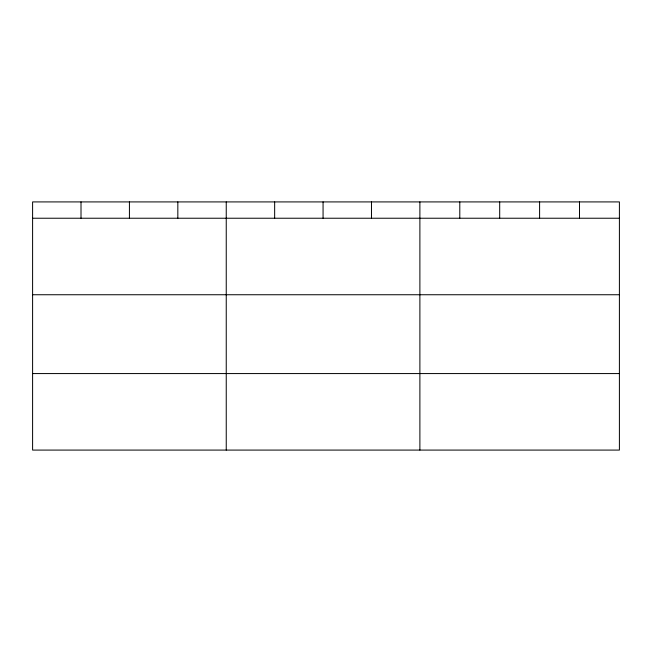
<?xml version="1.0" encoding="UTF-8"?>
<svg xmlns="http://www.w3.org/2000/svg" width="652" height="652" viewBox="0 0 652 652"><rect width="100%" height="100%" fill="white"/><g stroke="black" fill="none" stroke-linecap="round" stroke-linejoin="round"><path stroke-width="0.98" d="M619.4 294.745L619.4 201.916L32.6 201.916L32.6 450.084L619.4 450.084L619.4 294.745L32.6 294.745M32.6 218.233L619.4 218.233M32.6 373.572L619.4 373.572M579.498 201.916L579.498 218.233M539.595 201.916L539.595 218.233M499.693 201.916L499.693 218.233M459.79 201.916L459.79 218.233M419.888 201.916L419.888 450.084M371.477 201.916L371.477 218.233M323.066 201.916L323.066 218.233M274.655 201.916L274.655 218.233M226.244 201.916L226.244 450.084M177.833 201.916L177.833 218.233M129.422 201.916L129.422 218.233M81.011 201.916L81.011 218.233"/></g></svg>
